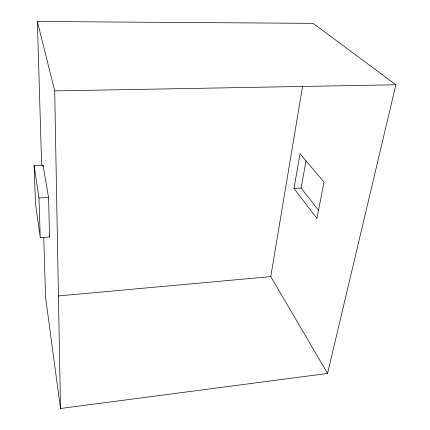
<?xml version="1.0" encoding="UTF-8"?>
<svg xmlns="http://www.w3.org/2000/svg" width="430" height="430" viewBox="0 0 430 430"><rect width="100%" height="100%" fill="white"/><g stroke="black" fill="none" stroke-linecap="round" stroke-linejoin="round"><path stroke-width="0.64" d="M43.769 237.435L45.542 297.114L60.485 408.5L327.558 373.46L270.766 276.619L302.607 86.172M293.991 188.474L300.016 153.859L324.053 182.078L316.894 218.354L293.991 188.474L301.113 188.066L318.727 210.517M301.113 188.066L306.031 160.707M327.558 373.46L395.885 84.78L313.11 23.349L37.362 21.5L41.624 165.007M58.238 295.958L270.766 276.619M40.264 237.661L49.557 237.011L48.579 197.424L43.011 165.222L34.115 165.614L35.464 203.358L40.264 237.661L38.969 197.961L34.115 165.614M38.969 197.961L48.579 197.424M37.362 21.5L54.707 90.902L395.885 84.78M49.246 235.043L49.557 237.011M43.011 165.222L43.048 166.539M54.707 90.902L60.485 408.5"/></g></svg>
